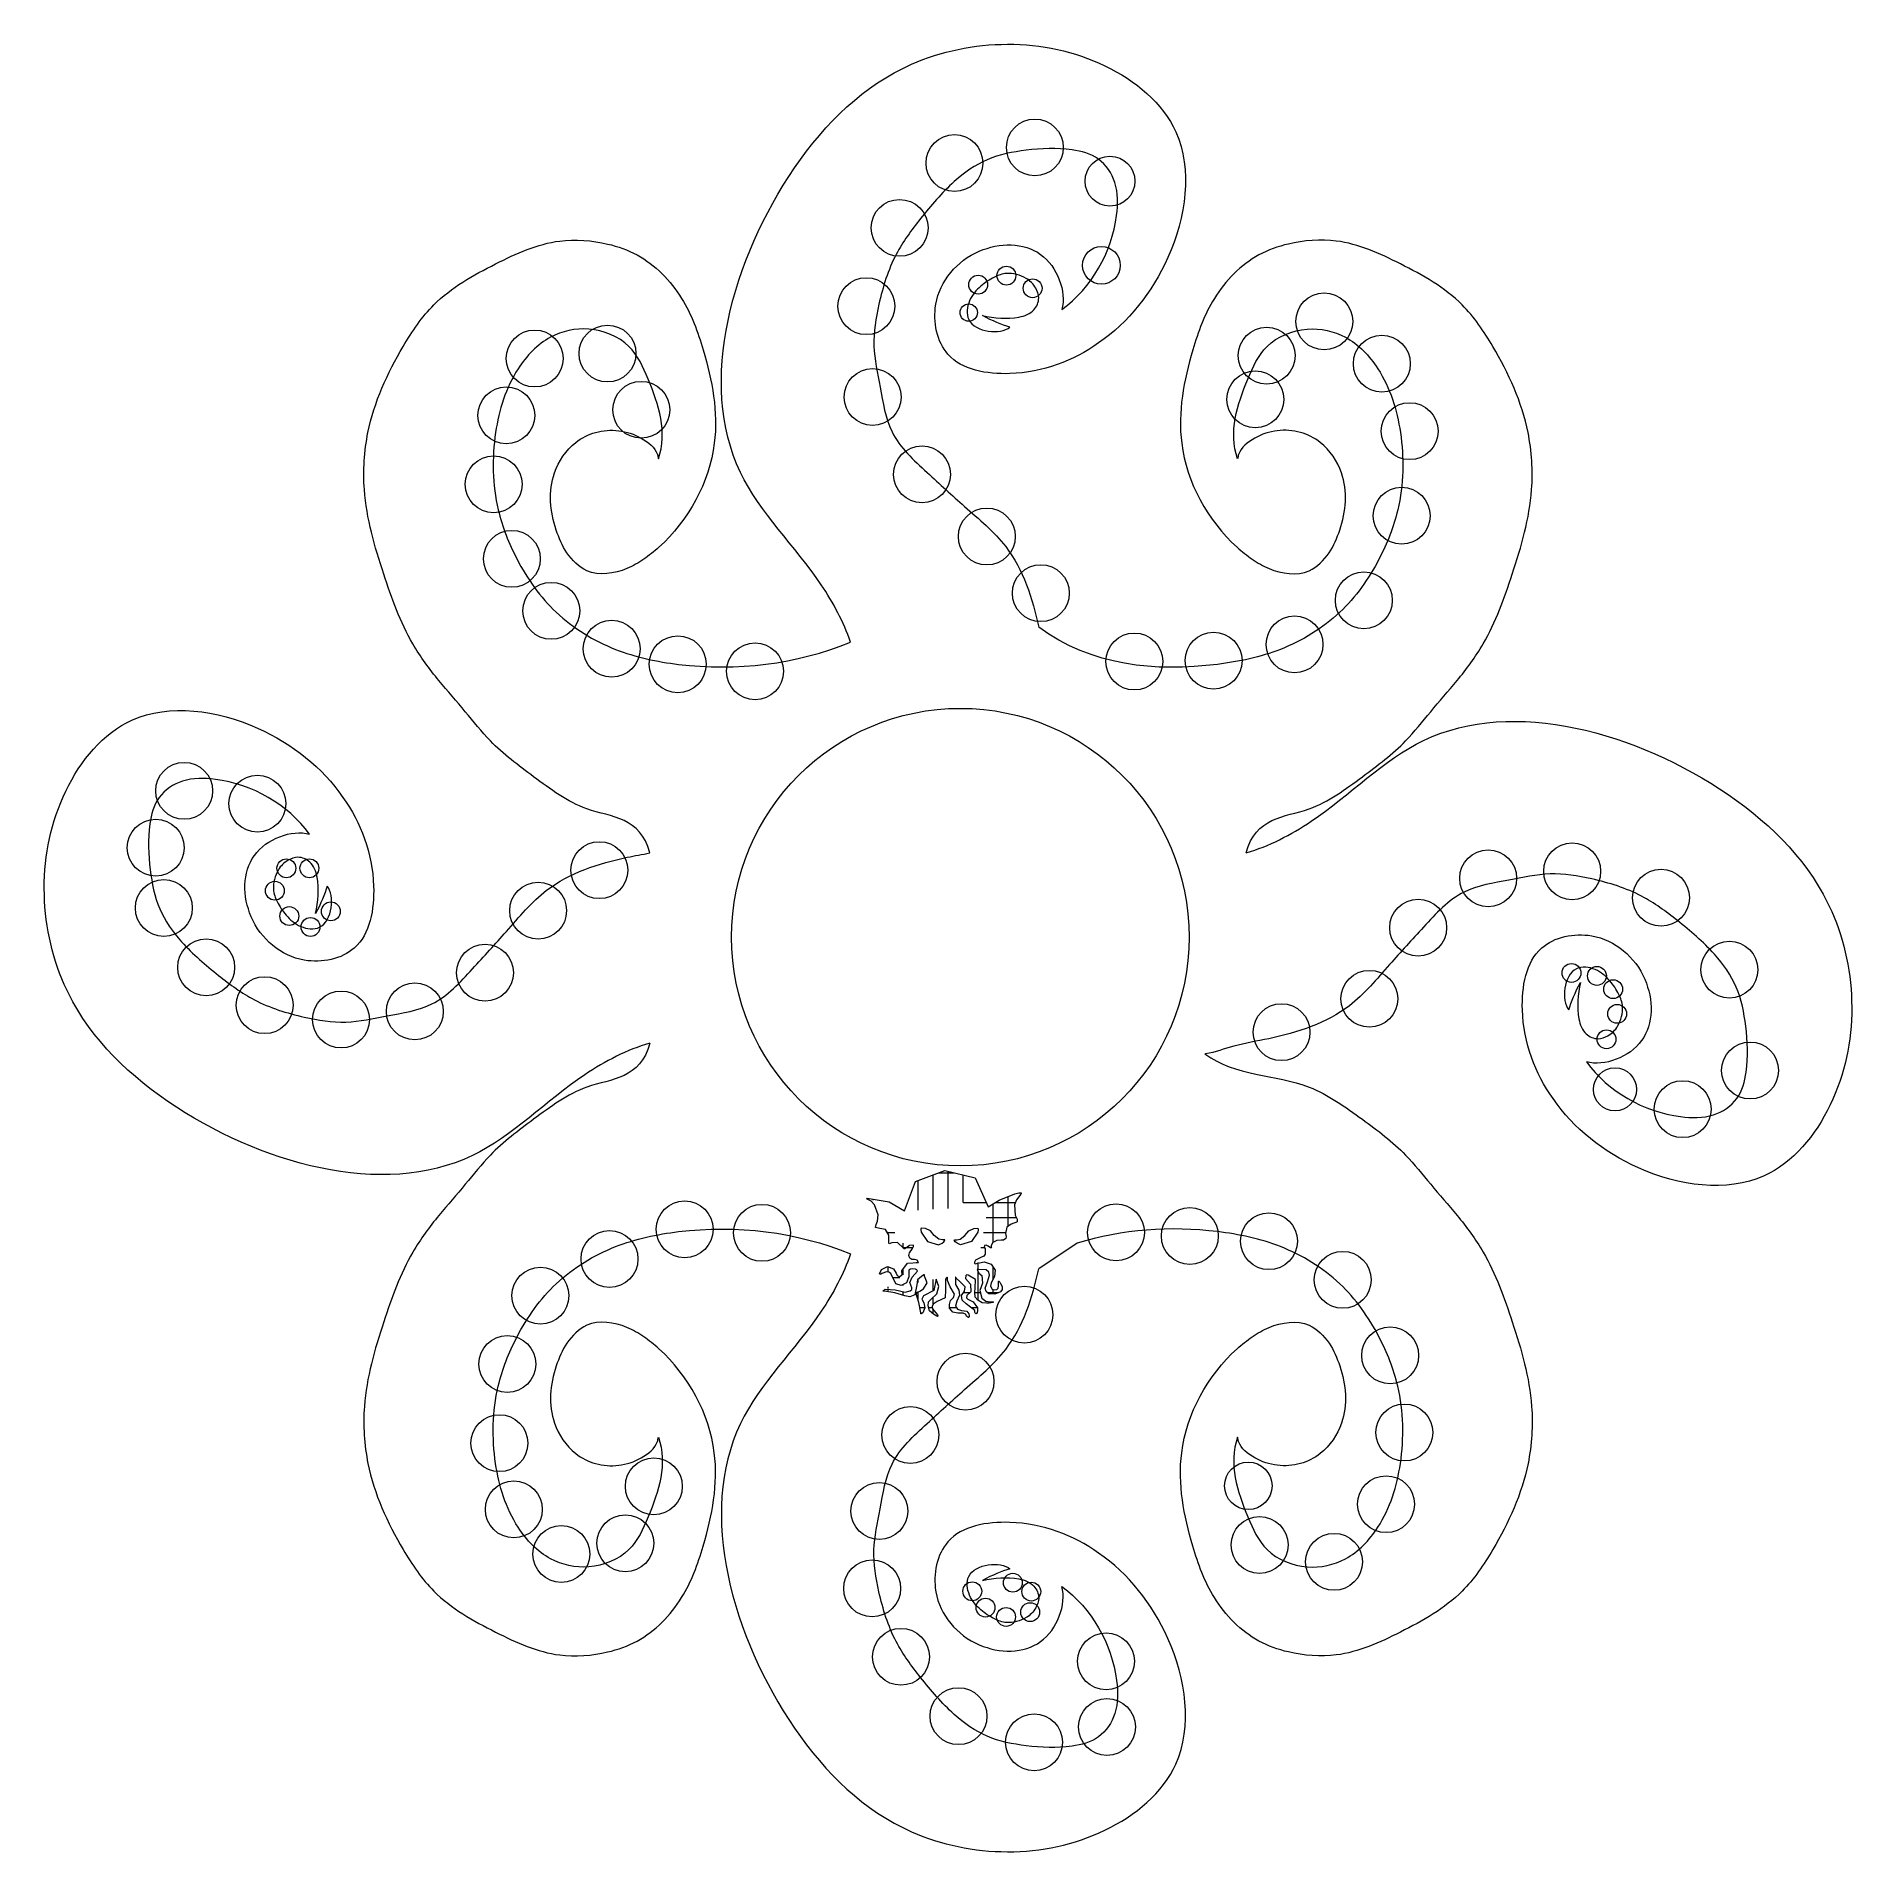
# Model space of a CAD drawing. Header units: millimetres. Extents: x 1.7 to 98.3, y -98.3 to -1.7.
import ezdxf

# ---------------------------------------------------------------- set-up
doc = ezdxf.new("R2010")
doc.units = ezdxf.units.MM

msp = doc.modelspace()

# ---------------------------------------------------------------- hatches: boundary and pattern name
at = {"lineweight": 5}
h = msp.add_hatch(dxfattribs=at)
h.set_pattern_fill('HOUND', color=3, scale=0.5, style=0)
edge = h.paths.add_edge_path()
edge.add_line((47.692, -63.925), (48.283, -62.371))
edge.add_line((48.283, -62.371), (49.836, -61.793))
edge.add_line((49.836, -61.793), (51.442, -62.19))
edge.add_line((51.442, -62.19), (52.124, -63.715))
edge = h.paths.add_edge_path()
edge.add_line((52.124, -63.715), (52.719, -63.369))
edge.add_line((52.719, -63.369), (53.543, -63.026))
edge.add_line((53.543, -63.026), (53.759, -62.974))
edge.add_line((53.759, -62.974), (53.832, -62.97))
edge.add_line((53.832, -62.97), (53.87, -62.986))
edge.add_line((53.87, -62.986), (53.871, -63.01))
edge.add_line((53.871, -63.01), (53.852, -63.045))
edge.add_line((53.852, -63.045), (53.625, -63.351))
edge.add_line((53.625, -63.351), (53.52, -63.606))
edge.add_line((53.52, -63.606), (53.553, -64.163))
edge.add_line((53.553, -64.163), (53.674, -64.371))
edge.add_line((53.674, -64.371), (53.675, -64.516))
edge.add_line((53.675, -64.516), (53.589, -64.555))
edge.add_line((53.589, -64.555), (53.498, -64.579))
edge.add_line((53.498, -64.579), (53.344, -64.633))
edge.add_line((53.344, -64.633), (53.126, -64.798))
edge.add_line((53.126, -64.798), (53.044, -65.131))
edge.add_line((53.044, -65.131), (53.081, -65.298))
edge.add_line((53.081, -65.298), (53.07, -65.405))
edge.add_line((53.07, -65.405), (52.943, -65.483))
edge.add_line((52.943, -65.483), (52.816, -65.489))
edge.add_line((52.816, -65.489), (52.592, -65.512))
edge.add_line((52.592, -65.512), (52.383, -65.617))
edge.add_line((52.383, -65.617), (52.292, -65.774))
edge.add_line((52.292, -65.774), (52.297, -65.837))
edge.add_line((52.297, -65.837), (52.302, -65.88))
edge.add_line((52.302, -65.88), (52.285, -65.9))
edge.add_line((52.285, -65.9), (52.255, -65.896))
edge.add_line((52.255, -65.896), (52.138, -65.797))
edge.add_line((52.138, -65.797), (52.026, -65.747))
edge.add_line((52.026, -65.747), (51.928, -65.766))
edge.add_line((51.928, -65.766), (51.922, -65.857))
edge.add_line((51.922, -65.857), (51.966, -65.949))
edge.add_line((51.966, -65.949), (51.972, -66.225))
edge.add_line((51.972, -66.225), (51.904, -66.335))
edge.add_line((51.904, -66.335), (51.775, -66.385))
edge.add_line((51.775, -66.385), (51.458, -66.553))
edge.add_line((51.458, -66.553), (51.412, -66.65))
edge.add_line((51.412, -66.65), (51.412, -66.713))
edge.add_line((51.412, -66.713), (51.44, -66.738))
edge.add_line((51.44, -66.738), (51.514, -66.732))
edge.add_line((51.514, -66.732), (51.91, -66.642))
edge.add_line((51.91, -66.642), (52.293, -66.756))
edge.add_line((52.293, -66.756), (52.493, -67.07))
edge.add_line((52.493, -67.07), (52.472, -67.422))
edge.add_line((52.472, -67.422), (52.287, -67.751))
edge.add_line((52.287, -67.751), (52.249, -67.924))
edge.add_line((52.249, -67.924), (52.336, -68.087))
edge.add_line((52.336, -68.087), (52.455, -68.128))
edge.add_line((52.455, -68.128), (52.58, -68.105))
edge.add_line((52.58, -68.105), (52.658, -68.03))
edge.add_line((52.658, -68.03), (52.683, -67.911))
edge.add_line((52.683, -67.911), (52.677, -67.756))
edge.add_line((52.677, -67.756), (52.675, -67.694))
edge.add_line((52.675, -67.694), (52.677, -67.676))
edge.add_line((52.677, -67.676), (52.682, -67.667))
edge.add_line((52.682, -67.667), (52.69, -67.664))
edge.add_line((52.69, -67.664), (52.7, -67.669))
edge.add_line((52.7, -67.669), (52.749, -67.722))
edge.add_line((52.749, -67.722), (52.79, -67.781))
edge.add_line((52.79, -67.781), (52.869, -67.947))
edge.add_line((52.869, -67.947), (52.868, -68.095))
edge.add_line((52.868, -68.095), (52.779, -68.225))
edge.add_line((52.779, -68.225), (52.484, -68.357))
edge.add_line((52.484, -68.357), (52.156, -68.324))
edge.add_line((52.156, -68.324), (52.025, -68.207))
edge.add_line((52.025, -68.207), (51.974, -68.026))
edge.add_line((51.974, -68.026), (52.096, -67.693))
edge.add_line((52.096, -67.693), (52.207, -67.35))
edge.add_line((52.207, -67.35), (52.167, -67.181))
edge.add_line((52.167, -67.181), (52.02, -67.066))
edge.add_line((52.02, -67.066), (51.544, -67.051))
edge = h.paths.add_edge_path()
edge.add_line((48.441, -66.665), (48.364, -66.548))
edge.add_line((48.364, -66.548), (48.23, -66.506))
edge.add_line((48.23, -66.506), (48.085, -66.515))
edge.add_line((48.085, -66.515), (47.974, -66.447))
edge.add_line((47.974, -66.447), (47.93, -66.3))
edge.add_line((47.93, -66.3), (47.967, -66.161))
edge.add_line((47.967, -66.161), (48.125, -65.933))
edge.add_line((48.125, -65.933), (48.173, -65.829))
edge.add_line((48.173, -65.829), (48.18, -65.784))
edge.add_line((48.18, -65.784), (48.165, -65.756))
edge.add_line((48.165, -65.756), (47.967, -65.766))
edge.add_line((47.967, -65.766), (47.711, -65.945))
edge.add_line((47.711, -65.945), (47.674, -65.946))
edge.add_line((47.674, -65.946), (47.636, -65.914))
edge.add_line((47.636, -65.914), (47.324, -65.617))
edge.add_line((47.324, -65.617), (47.017, -65.631))
edge.add_line((47.017, -65.631), (46.885, -65.676))
edge.add_line((46.885, -65.676), (46.865, -65.653))
edge.add_line((46.865, -65.653), (46.86, -65.591))
edge.add_line((46.86, -65.591), (46.857, -65.221))
edge.add_line((46.857, -65.221), (46.694, -64.914))
edge.add_line((46.694, -64.914), (46.383, -64.861))
edge.add_line((46.383, -64.861), (46.158, -64.812))
edge.add_line((46.158, -64.812), (46.193, -64.649))
edge.add_line((46.193, -64.649), (46.262, -64.488))
edge.add_line((46.262, -64.488), (46.304, -64.138))
edge.add_line((46.304, -64.138), (46.111, -63.623))
edge.add_line((46.111, -63.623), (45.926, -63.422))
edge.add_line((45.926, -63.422), (45.711, -63.308))
edge.add_line((45.711, -63.308), (45.701, -63.284))
edge.add_line((45.701, -63.284), (45.711, -63.254))
edge = h.paths.add_edge_path()
edge.add_line((46.673, -68.082), (47.202, -68.115))
edge.add_line((47.202, -68.115), (47.732, -68.249))
edge.add_line((47.732, -68.249), (48.002, -68.178))
edge.add_line((48.002, -68.178), (48.076, -68.108))
edge.add_line((48.076, -68.108), (48.089, -68.008))
edge.add_line((48.089, -68.008), (47.972, -67.724))
edge.add_line((47.972, -67.724), (48.102, -67.443))
edge.add_line((48.102, -67.443), (48.375, -67.139))
edge.add_line((48.375, -67.139), (48.354, -67.066))
edge.add_line((48.354, -67.066), (48.286, -67.026))
edge.add_line((48.286, -67.026), (48.13, -67.005))
edge.add_line((48.13, -67.005), (48.013, -67.022))
edge.add_line((48.013, -67.022), (47.919, -67.083))
edge.add_line((47.919, -67.083), (47.92, -67.429))
edge.add_line((47.92, -67.429), (47.797, -67.749))
edge.add_line((47.797, -67.749), (47.521, -67.883))
edge.add_line((47.521, -67.883), (47.229, -67.806))
edge.add_line((47.229, -67.806), (46.973, -67.255))
edge.add_line((46.973, -67.255), (46.866, -67.175))
edge.add_line((46.866, -67.175), (46.74, -67.16))
edge.add_line((46.74, -67.16), (46.499, -67.259))
edge.add_line((46.499, -67.259), (46.435, -67.292))
edge.add_line((46.435, -67.292), (46.38, -67.304))
edge.add_line((46.38, -67.304), (46.368, -67.269))
edge.add_line((46.368, -67.269), (46.474, -67.051))
edge.add_line((46.474, -67.051), (46.786, -66.881))
edge.add_line((46.786, -66.881), (47.116, -67.004))
edge.add_line((47.116, -67.004), (47.255, -67.232))
edge.add_line((47.255, -67.232), (47.313, -67.352))
edge.add_line((47.313, -67.352), (47.425, -67.427))
edge.add_line((47.425, -67.427), (47.577, -67.311))
edge.add_line((47.577, -67.311), (47.559, -67.117))
edge.add_line((47.559, -67.117), (47.857, -66.7))
edge.add_line((47.857, -66.7), (48.441, -66.665))
edge = h.paths.add_edge_path()
edge.add_line((49.372, -67.549), (49.252, -68.157))
edge.add_line((49.252, -68.157), (48.703, -68.431))
edge.add_line((48.703, -68.431), (48.612, -68.613))
edge.add_line((48.612, -68.613), (48.714, -68.801))
edge.add_line((48.714, -68.801), (48.764, -69.073))
edge.add_line((48.764, -69.073), (48.661, -69.337))
edge.add_line((48.661, -69.337), (48.575, -69.398))
edge.add_line((48.575, -69.398), (48.568, -69.393))
edge.add_line((48.568, -69.393), (48.563, -69.383))
edge.add_line((48.563, -69.383), (48.562, -69.338))
edge.add_line((48.562, -69.338), (48.45, -68.793))
edge.add_line((48.45, -68.793), (48.308, -68.329))
edge.add_line((48.308, -68.329), (48.376, -68.239))
edge.add_line((48.376, -68.239), (48.5, -68.195))
edge.add_line((48.5, -68.195), (48.697, -68.061))
edge.add_line((48.697, -68.061), (48.889, -67.749))
edge.add_line((48.889, -67.749), (48.76, -67.399))
edge.add_line((48.76, -67.399), (48.746, -67.333))
edge.add_line((48.746, -67.333), (48.737, -67.32))
edge.add_line((48.737, -67.32), (48.723, -67.318))
edge.add_line((48.723, -67.318), (48.596, -67.42))
edge.add_line((48.596, -67.42), (48.375, -67.586))
edge.add_line((48.375, -67.586), (48.355, -67.861))
edge.add_line((48.355, -67.861), (48.239, -68.393))
edge.add_line((48.239, -68.393), (47.98, -68.485))
edge.add_line((47.98, -68.485), (47.703, -68.444))
edge.add_line((47.703, -68.444), (47.182, -68.272))
edge.add_line((47.182, -68.272), (46.631, -68.193))
edge.add_line((46.631, -68.193), (46.568, -68.186))
edge.add_line((46.568, -68.186), (46.566, -68.181))
edge.add_line((46.566, -68.181), (46.566, -68.174))
edge.add_line((46.566, -68.174), (46.588, -68.147))
edge.add_line((46.588, -68.147), (46.673, -68.082))
edge = h.paths.add_edge_path()
edge.add_line((51.544, -67.051), (51.633, -67.23))
edge.add_line((51.633, -67.23), (51.793, -67.361))
edge.add_line((51.793, -67.361), (51.823, -67.769))
edge.add_line((51.823, -67.769), (51.694, -68.162))
edge.add_line((51.694, -68.162), (51.787, -68.562))
edge.add_line((51.787, -68.562), (52.002, -68.729))
edge.add_line((52.002, -68.729), (52.272, -68.754))
edge.add_line((52.272, -68.754), (52.359, -68.76))
edge.add_line((52.359, -68.76), (52.394, -68.765))
edge.add_line((52.394, -68.765), (52.406, -68.769))
edge.add_line((52.406, -68.769), (52.41, -68.773))
edge.add_line((52.41, -68.773), (52.409, -68.776))
edge.add_line((52.409, -68.776), (52.406, -68.78))
edge.add_line((52.406, -68.78), (52.392, -68.787))
edge.add_line((52.392, -68.787), (52.177, -68.829))
edge.add_line((52.177, -68.829), (52.046, -68.826))
edge.add_line((52.046, -68.826), (51.812, -68.81))
edge.add_line((51.812, -68.81), (51.576, -68.676))
edge.add_line((51.576, -68.676), (51.435, -68.509))
edge.add_line((51.435, -68.509), (51.424, -68.237))
edge.add_line((51.424, -68.237), (51.435, -68.025))
edge.add_line((51.435, -68.025), (51.457, -67.569))
edge.add_line((51.457, -67.569), (51.077, -67.337))
edge.add_line((51.077, -67.337), (50.987, -67.318))
edge.add_line((50.987, -67.318), (50.94, -67.356))
edge.add_line((50.94, -67.356), (50.922, -67.519))
edge.add_line((50.922, -67.519), (51.188, -67.828))
edge.add_line((51.188, -67.828), (51.217, -68.22))
edge.add_line((51.217, -68.22), (50.991, -68.423))
edge.add_line((50.991, -68.423), (50.98, -68.548))
edge.add_line((50.98, -68.548), (51.059, -68.614))
edge.add_line((51.059, -68.614), (51.342, -68.753))
edge.add_line((51.342, -68.753), (51.559, -69.07))
edge.add_line((51.559, -69.07), (51.566, -69.238))
edge.add_line((51.566, -69.238), (51.54, -69.322))
edge.add_line((51.54, -69.322), (51.506, -69.38))
edge.add_line((51.506, -69.38), (51.477, -69.389))
edge.add_line((51.477, -69.389), (51.455, -69.371))
edge.add_line((51.455, -69.371), (51.425, -69.31))
edge.add_line((51.425, -69.31), (51.421, -69.207))
edge.add_line((51.421, -69.207), (50.968, -68.855))
edge.add_line((50.968, -68.855), (50.759, -68.662))
edge.add_line((50.759, -68.662), (50.715, -68.429))
edge.add_line((50.715, -68.429), (50.879, -68.191))
edge.add_line((50.879, -68.191), (50.907, -67.963))
edge.add_line((50.907, -67.963), (50.619, -67.686))
edge.add_line((50.619, -67.686), (50.455, -67.525))
edge.add_line((50.455, -67.525), (50.42, -67.471))
edge.add_line((50.42, -67.471), (50.408, -67.457))
edge.add_line((50.408, -67.457), (50.404, -67.454))
edge.add_line((50.404, -67.454), (50.402, -67.453))
edge.add_line((50.402, -67.453), (50.398, -67.455))
edge.add_line((50.398, -67.455), (50.397, -67.459))
edge.add_line((50.397, -67.459), (50.395, -67.471))
edge.add_line((50.395, -67.471), (50.396, -67.504))
edge.add_line((50.396, -67.504), (50.401, -67.837))
edge.add_line((50.401, -67.837), (50.576, -68.138))
edge.add_line((50.576, -68.138), (50.607, -68.41))
edge.add_line((50.607, -68.41), (50.468, -68.725))
edge.add_line((50.468, -68.725), (50.39, -68.984))
edge.add_line((50.39, -68.984), (50.505, -69.146))
edge.add_line((50.505, -69.146), (50.718, -69.214))
edge.add_line((50.718, -69.214), (50.993, -69.258))
edge.add_line((50.993, -69.258), (51.096, -69.4))
edge.add_line((51.096, -69.4), (51.127, -69.496))
edge.add_line((51.127, -69.496), (51.129, -69.555))
edge.add_line((51.129, -69.555), (51.113, -69.58))
edge.add_line((51.113, -69.58), (51.087, -69.582))
edge.add_line((51.087, -69.582), (51.059, -69.573))
edge.add_line((51.059, -69.573), (50.999, -69.525))
edge.add_line((50.999, -69.525), (50.931, -69.404))
edge.add_line((50.931, -69.404), (50.811, -69.359))
edge.add_line((50.811, -69.359), (50.524, -69.364))
edge.add_line((50.524, -69.364), (50.258, -69.303))
edge.add_line((50.258, -69.303), (50.085, -69.096))
edge.add_line((50.085, -69.096), (50.085, -68.889))
edge.add_line((50.085, -68.889), (50.131, -68.692))
edge.add_line((50.131, -68.692), (50.286, -68.525))
edge.add_line((50.286, -68.525), (50.344, -68.346))
edge.add_line((50.344, -68.346), (50.116, -67.958))
edge.add_line((50.116, -67.958), (49.967, -67.632))
edge.add_line((49.967, -67.632), (49.967, -67.521))
edge.add_line((49.967, -67.521), (49.969, -67.474))
edge.add_line((49.969, -67.474), (49.967, -67.459))
edge.add_line((49.967, -67.459), (49.962, -67.452))
edge.add_line((49.962, -67.452), (49.955, -67.453))
edge.add_line((49.955, -67.453), (49.949, -67.456))
edge.add_line((49.949, -67.456), (49.931, -67.474))
edge.add_line((49.931, -67.474), (49.875, -67.561))
edge.add_line((49.875, -67.561), (49.868, -68.112))
edge.add_line((49.868, -68.112), (49.851, -68.541))
edge.add_line((49.851, -68.541), (49.421, -68.747))
edge.add_line((49.421, -68.747), (49.218, -68.882))
edge.add_line((49.218, -68.882), (49.168, -69))
edge.add_line((49.168, -69), (49.182, -69.119))
edge.add_line((49.182, -69.119), (49.44, -69.447))
edge.add_line((49.44, -69.447), (49.457, -69.494))
edge.add_line((49.457, -69.494), (49.458, -69.511))
edge.add_line((49.458, -69.511), (49.456, -69.519))
edge.add_line((49.456, -69.519), (49.443, -69.525))
edge.add_line((49.443, -69.525), (49.412, -69.517))
edge.add_line((49.412, -69.517), (49.225, -69.407))
edge.add_line((49.225, -69.407), (49.027, -69.23))
edge.add_line((49.027, -69.23), (48.956, -68.969))
edge.add_line((48.956, -68.969), (48.964, -68.761))
edge.add_line((48.964, -68.761), (49.1, -68.611))
edge.add_line((49.1, -68.611), (49.412, -68.336))
edge.add_line((49.412, -68.336), (49.506, -67.936))
edge.add_line((49.506, -67.936), (49.373, -67.549))
edge = h.paths.add_edge_path(flags=16)
edge.add_line((45.711, -63.254), (46.881, -63.455))
edge.add_line((46.881, -63.455), (47.692, -63.925))

# ---------------------------------------------------------------- linework, layer by layer
at = {"color": 1, "lineweight": 5}
for p, q in [((63.619, -55.615), (63.647, -55.611)), ((56.839, -65.65), (54.807, -67.007))]:
    msp.add_line(p, q, dxfattribs=at)
at = {"color": 3, "linetype": 'Continuous', "lineweight": 5, "flags": 128}
for points in [[(47.692, -63.925), (48.283, -62.371), (49.836, -61.793), (51.442, -62.19), (52.124, -63.715)], [(48.441, -66.665), (48.364, -66.548), (48.23, -66.506), (48.085, -66.515), (47.974, -66.447), (47.93, -66.3), (47.967, -66.161), (48.125, -65.933), (48.173, -65.829), (48.18, -65.784), (48.165, -65.756), (47.967, -65.766), (47.711, -65.945), (47.674, -65.946), (47.636, -65.914), (47.324, -65.617), (47.017, -65.631), (46.885, -65.676), (46.865, -65.653), (46.86, -65.591), (46.857, -65.221), (46.694, -64.914), (46.383, -64.861), (46.158, -64.812), (46.193, -64.649), (46.262, -64.488), (46.304, -64.138), (46.111, -63.623), (45.926, -63.422), (45.711, -63.308), (45.701, -63.284), (45.711, -63.254)], [(45.711, -63.254), (46.881, -63.455), (47.692, -63.925)], [(52.124, -63.715), (52.719, -63.369), (53.543, -63.026), (53.759, -62.974), (53.832, -62.97), (53.87, -62.986), (53.871, -63.01), (53.852, -63.045), (53.625, -63.351), (53.52, -63.606), (53.553, -64.163), (53.674, -64.371), (53.675, -64.516), (53.589, -64.555), (53.498, -64.579), (53.344, -64.633), (53.126, -64.798), (53.044, -65.131), (53.081, -65.298), (53.07, -65.405), (52.943, -65.483), (52.816, -65.489), (52.592, -65.512), (52.383, -65.617), (52.292, -65.774), (52.297, -65.837), (52.302, -65.88), (52.285, -65.9), (52.255, -65.896), (52.138, -65.797), (52.026, -65.747), (51.928, -65.766), (51.922, -65.857), (51.966, -65.949), (51.972, -66.225), (51.904, -66.335), (51.775, -66.385), (51.458, -66.553), (51.412, -66.65), (51.412, -66.713), (51.44, -66.738), (51.514, -66.732), (51.91, -66.642), (52.293, -66.756), (52.493, -67.07), (52.472, -67.422), (52.287, -67.751), (52.249, -67.924), (52.336, -68.087), (52.455, -68.128), (52.58, -68.105), (52.658, -68.03), (52.683, -67.911), (52.677, -67.756), (52.675, -67.694), (52.677, -67.676), (52.682, -67.667), (52.69, -67.664), (52.7, -67.669), (52.749, -67.722), (52.79, -67.781), (52.869, -67.947), (52.868, -68.095), (52.779, -68.225), (52.484, -68.357), (52.156, -68.324), (52.025, -68.207), (51.974, -68.026), (52.096, -67.693), (52.207, -67.35), (52.167, -67.181), (52.02, -67.066), (51.544, -67.051)], [(46.673, -68.082), (47.202, -68.115), (47.732, -68.249), (48.002, -68.178), (48.076, -68.108), (48.089, -68.008), (47.972, -67.724), (48.102, -67.443), (48.375, -67.139), (48.354, -67.066), (48.286, -67.026), (48.13, -67.005), (48.013, -67.022), (47.919, -67.083), (47.92, -67.429), (47.797, -67.749), (47.521, -67.883), (47.229, -67.806), (46.973, -67.255), (46.866, -67.175), (46.74, -67.16), (46.499, -67.259), (46.435, -67.292), (46.38, -67.304), (46.368, -67.269), (46.474, -67.051), (46.786, -66.881), (47.116, -67.004), (47.255, -67.232), (47.313, -67.352), (47.425, -67.427), (47.577, -67.311), (47.559, -67.117), (47.857, -66.7), (48.441, -66.665)], [(49.372, -67.549), (49.252, -68.157), (48.703, -68.431), (48.612, -68.613), (48.714, -68.801), (48.764, -69.073), (48.661, -69.337), (48.575, -69.398), (48.568, -69.393), (48.563, -69.383), (48.562, -69.338), (48.45, -68.793), (48.308, -68.329), (48.376, -68.239), (48.5, -68.195), (48.697, -68.061), (48.889, -67.749), (48.76, -67.399), (48.746, -67.333), (48.737, -67.32), (48.723, -67.318), (48.596, -67.42), (48.375, -67.586), (48.355, -67.861), (48.239, -68.393), (47.98, -68.485), (47.703, -68.444), (47.182, -68.272), (46.631, -68.193), (46.568, -68.186), (46.566, -68.181), (46.566, -68.174), (46.588, -68.147), (46.673, -68.082)], [(51.544, -67.051), (51.633, -67.23), (51.793, -67.361), (51.823, -67.769), (51.694, -68.162), (51.787, -68.562), (52.002, -68.729), (52.272, -68.754), (52.359, -68.76), (52.394, -68.765), (52.406, -68.769), (52.41, -68.773), (52.409, -68.776), (52.406, -68.78), (52.392, -68.787), (52.177, -68.829), (52.046, -68.826), (51.812, -68.81), (51.576, -68.676), (51.435, -68.509), (51.424, -68.237), (51.435, -68.025), (51.457, -67.569), (51.077, -67.337), (50.987, -67.318), (50.94, -67.356), (50.922, -67.519), (51.188, -67.828), (51.217, -68.22), (50.991, -68.423), (50.98, -68.548), (51.059, -68.614), (51.342, -68.753), (51.559, -69.07), (51.566, -69.238), (51.54, -69.322), (51.506, -69.38), (51.477, -69.389), (51.455, -69.371), (51.425, -69.31), (51.421, -69.207), (50.968, -68.855), (50.759, -68.662), (50.715, -68.429), (50.879, -68.191), (50.907, -67.963), (50.619, -67.686), (50.455, -67.525), (50.42, -67.471), (50.408, -67.457), (50.404, -67.454), (50.402, -67.453), (50.398, -67.455), (50.397, -67.459), (50.395, -67.471), (50.396, -67.504), (50.401, -67.837), (50.576, -68.138), (50.607, -68.41), (50.468, -68.725), (50.39, -68.984), (50.505, -69.146), (50.718, -69.214), (50.993, -69.258), (51.096, -69.4), (51.127, -69.496), (51.129, -69.555), (51.113, -69.58), (51.087, -69.582), (51.059, -69.573), (50.999, -69.525), (50.931, -69.404), (50.811, -69.359), (50.524, -69.364), (50.258, -69.303), (50.085, -69.096), (50.085, -68.889), (50.131, -68.692), (50.286, -68.525), (50.344, -68.346), (50.116, -67.958), (49.967, -67.632), (49.967, -67.521), (49.969, -67.474), (49.967, -67.459), (49.962, -67.452), (49.955, -67.453), (49.949, -67.456), (49.931, -67.474), (49.875, -67.561), (49.868, -68.112), (49.851, -68.541), (49.421, -68.747), (49.218, -68.882), (49.168, -69), (49.182, -69.119), (49.44, -69.447), (49.457, -69.494), (49.458, -69.511), (49.456, -69.519), (49.443, -69.525), (49.412, -69.517), (49.225, -69.407), (49.027, -69.23), (48.956, -68.969), (48.964, -68.761), (49.1, -68.611), (49.412, -68.336), (49.506, -67.936), (49.373, -67.549)]]:
    msp.add_lwpolyline(points, dxfattribs=at)
at = {"color": 1, "linetype": 'Continuous', "lineweight": 5, "flags": 128}
for points in [[(49.837, -65.489), (49.834, -65.481), (49.825, -65.476), (49.795, -65.471), (49.702, -65.474), (49.518, -65.443), (49.268, -65.248), (49.072, -65), (48.808, -64.862), (48.58, -64.845), (48.562, -64.88), (48.565, -64.937), (48.582, -65.056), (48.916, -65.564), (49.498, -65.73), (49.685, -65.645), (49.782, -65.567), (49.837, -65.489)], [(50.332, -65.489), (50.336, -65.481), (50.345, -65.476), (50.375, -65.471), (50.467, -65.474), (50.651, -65.443), (50.901, -65.248), (51.097, -65), (51.362, -64.862), (51.59, -64.845), (51.607, -64.88), (51.604, -64.937), (51.588, -65.056), (51.254, -65.564), (50.671, -65.73), (50.484, -65.645), (50.388, -65.567), (50.332, -65.489)]]:
    msp.add_lwpolyline(points, dxfattribs=at)
at = {"color": 1, "lineweight": 5}
for centre, radius in [((54.605, -7.564), 1.508), ((50.342, -8.393), 1.508), ((58.587, -9.353), 1.322), ((47.433, -11.827), 1.508), ((58.134, -13.813), 1), ((45.668, -15.976), 1.508), ((51.599, -14.838), 0.5), ((53.096, -14.36), 0.5), ((54.485, -15.029), 0.5), ((69.943, -16.787), 1.508), ((51.099, -16.316), 0.459), ((28.092, -18.752), 1.508), ((31.949, -18.489), 1.508), ((66.891, -18.599), 1.508), ((72.996, -19.028), 1.508), ((46.002, -20.793), 1.508), ((26.584, -21.768), 1.508), ((33.738, -21.47), 1.508), ((66.289, -20.918), 1.508), ((74.474, -22.605), 1.508), ((25.913, -25.42), 1.508), ((48.625, -24.894), 1.508), ((74.045, -27.088), 1.508), ((52.059, -28.185), 1.508), ((26.882, -29.369), 1.508), ((54.92, -31.19), 1.508), ((28.968, -32.126), 1.508), ((72.042, -31.571), 1.508), ((32.173, -34.138), 1.508), ((68.37, -33.908), 1.508), ((35.675, -34.958), 1.508), ((39.774, -35.331), 1.508), ((59.88, -34.814), 1.508), ((64.077, -34.767), 1.508), ((50.657, -49.423), 12.126), ((9.512, -41.667), 1.508), ((13.393, -42.346), 1.508), ((8.004, -44.683), 1.508), ((31.516, -45.875), 1.508), ((83.088, -45.935), 1.508), ((14.928, -45.776), 0.5), ((16.147, -45.776), 0.5), ((78.634, -46.306), 1.508), ((8.433, -47.878), 1.508), ((87.797, -47.337), 1.508), ((14.318, -46.963), 0.5), ((28.273, -48.021), 1.508), ((15.084, -48.307), 0.5), ((17.288, -48.057), 0.5), ((74.922, -48.924), 1.508), ((16.209, -48.886), 0.5), ((10.675, -51.026), 1.508), ((25.459, -51.312), 1.508), ((91.422, -51.152), 1.508), ((72.338, -52.692), 1.508), ((83.05, -51.322), 0.5), ((84.398, -51.479), 0.5), ((13.774, -53.029), 1.508), ((21.739, -53.363), 1.508), ((85.257, -52.182), 0.5), ((17.828, -53.792), 1.508), ((67.681, -54.462), 1.508), ((85.472, -53.491), 0.5), ((84.906, -54.839), 0.5), ((92.519, -56.494), 1.508), ((85.357, -57.495), 1.142), ((88.942, -58.545), 1.508), ((36.039, -64.911), 1.508), ((40.138, -65.097), 1.508), ((58.908, -65.077), 1.508), ((62.821, -65.263), 1.508), ((67.012, -65.543), 1.508), ((32.058, -66.483), 1.508), ((70.925, -67.592), 1.508), ((28.396, -68.428), 1.508), ((54.051, -69.439), 1.508), ((26.64, -72.053), 1.508), ((73.44, -71.597), 1.508), ((50.928, -72.984), 1.508), ((48.006, -75.813), 1.508), ((74.192, -75.684), 1.508), ((26.221, -76.25), 1.508), ((34.406, -78.537), 1.508), ((65.919, -78.509), 1.258), ((26.984, -79.76), 1.508), ((73.223, -79.484), 1.508), ((46.361, -79.846), 1.508), ((32.898, -81.553), 1.508), ((66.516, -81.645), 1.508), ((29.502, -82.126), 1.508), ((70.466, -82.54), 1.508), ((45.979, -83.948), 1.508), ((51.286, -84.101), 0.5), ((53.439, -83.645), 0.5), ((54.415, -84.117), 0.5), ((51.991, -84.965), 0.5), ((53.079, -85.461), 0.5), ((54.359, -85.205), 0.5), ((47.505, -87.572), 1.508), ((58.379, -87.811), 1.508)]:
    msp.add_circle(centre, radius, dxfattribs=at)
at = {"color": 1, "linetype": 'Continuous', "lineweight": 5}
for centre in [(50.558, -90.72), (58.427, -91.292), (54.564, -92.103)]:
    msp.add_circle(centre, 1.508, dxfattribs=at)
at = {"color": 1, "lineweight": 5}
for points, knots in [([(44.828, -33.782), (44.468, -32.726), (42.751, -29.493), (35.865, -22.985), (39.534, -10.103), (48.042, -1.847), (57.049, -1.634), (63.271, -6.767), (62.272, -13.487), (58.484, -18.147), (53.962, -19.923), (49.694, -19.185), (48.896, -15.418), (51.274, -12.631), (55.315, -12.561), (56.287, -15.201), (56.039, -16.16)], [0.0960985, 0.0960985, 0.0960985, 0.0960985, 0.1308462, 0.2059076, 0.3736683, 0.4585242, 0.563429, 0.6160019, 0.6843268, 0.7439888, 0.7948561, 0.830051, 0.8579439, 0.89521, 0.9284875, 0.9618739, 0.9618739, 0.9618739, 0.9618739]), ([(56.039, -16.16), (57.621, -14.987), (58.987, -12.593), (59.034, -9.466), (58.09, -8.026), (56.252, -7.551), (54.247, -7.647), (52.028, -8.069), (50.118, -9.433), (48.599, -11.22), (47.047, -13.317), (46.326, -15.673), (45.932, -18.087), (46.45, -20.331), (46.814, -22.892), (48.876, -24.77), (50.933, -26.685), (53.654, -28.919), (54.491, -31.471), (54.807, -32.993)], [0, 0, 0, 0, 0.1031337, 0.1336724, 0.1600546, 0.1861397, 0.2286666, 0.2658734, 0.3025259, 0.3490289, 0.3891225, 0.4381572, 0.476951, 0.5155725, 0.5586525, 0.6083104, 0.6551313, 0.7085997, 0.7893253, 0.7893253, 0.7893253, 0.7893253]), ([(34.188, -44.957), (33.702, -43.048), (30.957, -43.115), (28.119, -40.97), (25.878, -39.331), (24.405, -37.426), (22.941, -35.794), (21.235, -33.48), (19.985, -30.008), (18.889, -26.248), (19.156, -21.995), (20.659, -18.695), (22.856, -15.447), (25.899, -13.736), (29.02, -12.32), (31.693, -12.529), (34.075, -13.362), (36.025, -15.374), (37.304, -18.906), (38.234, -23.697), (36.051, -27.684), (33.886, -29.409), (32.695, -30.107), (30.96, -30.362), (29.737, -29.109), (29.168, -27.795), (28.848, -26.34), (29.052, -24.637), (29.977, -23.259), (31.684, -22.403), (33.423, -22.601), (34.534, -23.53), (34.637, -23.989), (34.647, -24.066)], [0, 0, 0, 0, 0.0472666, 0.0844921, 0.1181125, 0.1411849, 0.165634, 0.1926087, 0.2379404, 0.2898197, 0.324183, 0.3798993, 0.4108545, 0.4552125, 0.4959531, 0.5247365, 0.5434967, 0.5808285, 0.6143098, 0.6706053, 0.7411529, 0.7527968, 0.764261, 0.7883477, 0.8043604, 0.8194586, 0.8369698, 0.854154, 0.8764128, 0.8898066, 0.9173268, 0.9311046, 0.9338266, 0.9338266, 0.9338266, 0.9338266]), ([(65.812, -44.957), (66.298, -43.048), (69.043, -43.115), (71.881, -40.97), (74.122, -39.331), (75.595, -37.426), (77.059, -35.794), (78.765, -33.48), (80.015, -30.008), (81.111, -26.248), (80.844, -21.995), (79.341, -18.695), (77.144, -15.447), (74.101, -13.736), (70.98, -12.32), (68.307, -12.529), (65.925, -13.362), (63.975, -15.374), (62.696, -18.906), (61.766, -23.697), (63.949, -27.684), (66.114, -29.409), (67.305, -30.107), (69.04, -30.362), (70.263, -29.109), (70.832, -27.795), (71.152, -26.34), (70.948, -24.637), (70.023, -23.259), (68.316, -22.403), (66.577, -22.601), (65.466, -23.53), (65.363, -23.989), (65.353, -24.066)], [0, 0, 0, 0, 0.0472666, 0.0844921, 0.1181125, 0.1411849, 0.165634, 0.1926087, 0.2379404, 0.2898197, 0.324183, 0.3798993, 0.4108545, 0.4552125, 0.4959531, 0.5247365, 0.5434967, 0.5808285, 0.6143098, 0.6706053, 0.7411529, 0.7527968, 0.764261, 0.7883477, 0.8043604, 0.8194586, 0.8369698, 0.854154, 0.8764128, 0.8898066, 0.9173268, 0.9311046, 0.9338266, 0.9338266, 0.9338266, 0.9338266]), ([(51.821, -16.48), (52.472, -16.592), (53.402, -16.737), (54.583, -16.302), (54.884, -15.58), (54.662, -14.941), (54.217, -14.493), (53.644, -14.277), (53.051, -14.196), (52.384, -14.439), (51.689, -14.911), (51.053, -15.627), (50.85, -17.316), (52.804, -17.505), (53.28, -17.092)], [0, 0, 0, 0, 0.166366, 0.241726, 0.299227, 0.344909, 0.407108, 0.454045, 0.499649, 0.556761, 0.630203, 0.713357, 0.798618, 1, 1, 1, 1]), ([(34.647, -24.066), (35.142, -22.641), (34.458, -20.558), (33.23, -17.848), (31.042, -16.975), (28.723, -17.471), (26.799, -19.528), (25.789, -22.813), (25.869, -26.397), (27.149, -29.654), (29.109, -32.429), (32.225, -34.331), (37.621, -35.469), (41.951, -34.971), (44.828, -33.782)], [0, 0, 0, 0, 0.099619, 0.145832, 0.199041, 0.246529, 0.301572, 0.38394, 0.478276, 0.542636, 0.623024, 0.708169, 0.787047, 1, 1, 1, 1]), ([(65.353, -24.066), (64.858, -22.641), (65.542, -20.558), (66.77, -17.848), (68.958, -16.975), (71.277, -17.471), (73.201, -19.528), (74.211, -22.813), (74.131, -26.397), (72.851, -29.654), (70.892, -32.428), (67.774, -34.335), (62.19, -35.49), (57.596, -35.058), (54.807, -32.993)], [0, 0, 0, 0, 0.098274, 0.143863, 0.196353, 0.2432, 0.297499, 0.378754, 0.471816, 0.535307, 0.614609, 0.698604, 0.776417, 1, 1, 1, 1]), ([(65.812, -44.957), (67.011, -44.605), (70.403, -42.861), (77.015, -35.865), (89.897, -39.534), (98.153, -48.042), (98.366, -57.049), (93.233, -63.271), (86.513, -62.272), (81.853, -58.484), (80.077, -53.962), (80.815, -49.694), (84.582, -48.896), (87.369, -51.274), (87.439, -55.315), (84.799, -56.287), (83.84, -56.039)], [0.0916628, 0.0916628, 0.0916628, 0.0916628, 0.1308462, 0.2059076, 0.3736683, 0.4585242, 0.563429, 0.6160019, 0.6843268, 0.7439888, 0.7948561, 0.830051, 0.8579439, 0.89521, 0.9284875, 0.9618739, 0.9618739, 0.9618739, 0.9618739]), ([(34.188, -55.043), (32.989, -55.395), (29.597, -57.139), (22.985, -64.135), (10.103, -60.466), (1.847, -51.958), (1.634, -42.951), (6.767, -36.729), (13.487, -37.728), (18.147, -41.516), (19.923, -46.038), (19.185, -50.306), (15.418, -51.104), (12.631, -48.726), (12.561, -44.685), (15.201, -43.713), (16.16, -43.961)], [0.0916628, 0.0916628, 0.0916628, 0.0916628, 0.1308462, 0.2059076, 0.3736683, 0.4585242, 0.563429, 0.6160019, 0.6843268, 0.7439888, 0.7948561, 0.830051, 0.8579439, 0.89521, 0.9284875, 0.9618739, 0.9618739, 0.9618739, 0.9618739]), ([(16.16, -43.961), (14.987, -42.379), (12.593, -41.013), (9.466, -40.966), (8.026, -41.91), (7.551, -43.748), (7.647, -45.753), (8.069, -47.972), (9.433, -49.882), (11.22, -51.401), (13.317, -52.953), (15.673, -53.674), (18.087, -54.068), (20.331, -53.55), (22.892, -53.186), (24.77, -51.124), (26.685, -49.067), (28.919, -46.346), (31.875, -45.376), (33.794, -45.04), (34.188, -44.957)], [0, 0, 0, 0, 0.1031337, 0.1336724, 0.1600546, 0.1861397, 0.2286666, 0.2658734, 0.3025259, 0.3490289, 0.3891225, 0.4381572, 0.476951, 0.5155725, 0.5586525, 0.6083104, 0.6551313, 0.7085997, 0.7893253, 0.8105736, 0.8105736, 0.8105736, 0.8105736]), ([(16.48, -48.179), (16.592, -47.528), (16.737, -46.598), (16.302, -45.417), (15.58, -45.116), (14.941, -45.338), (14.493, -45.783), (14.277, -46.356), (14.196, -46.949), (14.439, -47.616), (14.911, -48.311), (15.627, -48.947), (17.316, -49.15), (17.505, -47.196), (17.092, -46.72)], [0, 0, 0, 0, 0.166366, 0.241726, 0.299227, 0.344909, 0.407108, 0.454045, 0.499649, 0.556761, 0.630203, 0.713357, 0.798618, 1, 1, 1, 1]), ([(83.84, -56.039), (85.013, -57.621), (87.407, -58.987), (90.534, -59.034), (91.974, -58.09), (92.449, -56.252), (92.353, -54.247), (91.931, -52.028), (90.567, -50.118), (88.78, -48.599), (86.683, -47.047), (84.327, -46.326), (81.913, -45.932), (79.669, -46.45), (77.108, -46.814), (75.23, -48.876), (73.315, -50.933), (71.081, -53.654), (67.896, -54.699), (65.242, -55.115), (64.167, -55.527), (63.647, -55.611), (63.647, -55.611)], [0, 0, 0, 0, 0.1031337, 0.1336724, 0.1600546, 0.1861397, 0.2286666, 0.2658734, 0.3025259, 0.3490289, 0.3891225, 0.4381572, 0.476951, 0.5155725, 0.5586525, 0.6083104, 0.6551313, 0.7085997, 0.7893253, 0.8226473, 0.849802, 0.8498025, 0.8498025, 0.8498025, 0.8498025]), ([(83.52, -51.821), (83.408, -52.472), (83.263, -53.402), (83.698, -54.583), (84.42, -54.884), (85.059, -54.662), (85.507, -54.217), (85.723, -53.644), (85.804, -53.051), (85.561, -52.384), (85.089, -51.689), (84.373, -51.053), (82.684, -50.85), (82.495, -52.804), (82.908, -53.28)], [0, 0, 0, 0, 0.166366, 0.241726, 0.299227, 0.344909, 0.407108, 0.454045, 0.499649, 0.556761, 0.630203, 0.713357, 0.798618, 1, 1, 1, 1]), ([(34.188, -55.043), (33.702, -56.952), (30.957, -56.885), (28.119, -59.03), (25.878, -60.669), (24.405, -62.574), (22.941, -64.206), (21.235, -66.52), (19.985, -69.992), (18.889, -73.752), (19.156, -78.005), (20.659, -81.305), (22.856, -84.553), (25.899, -86.264), (29.02, -87.68), (31.693, -87.471), (34.075, -86.638), (36.025, -84.626), (37.304, -81.094), (38.234, -76.303), (36.051, -72.316), (33.886, -70.591), (32.695, -69.893), (30.96, -69.638), (29.737, -70.891), (29.168, -72.205), (28.848, -73.66), (29.052, -75.363), (29.977, -76.741), (31.684, -77.597), (33.423, -77.399), (34.534, -76.47), (34.637, -76.011), (34.647, -75.934)], [0, 0, 0, 0, 0.0472666, 0.0844921, 0.1181125, 0.1411849, 0.165634, 0.1926087, 0.2379404, 0.2898197, 0.324183, 0.3798993, 0.4108545, 0.4552125, 0.4959531, 0.5247365, 0.5434967, 0.5808285, 0.6143098, 0.6706053, 0.7411529, 0.7527968, 0.764261, 0.7883477, 0.8043604, 0.8194586, 0.8369698, 0.854154, 0.8764128, 0.8898066, 0.9173268, 0.9311046, 0.9338266, 0.9338266, 0.9338266, 0.9338266]), ([(63.619, -55.615), (65.218, -56.808), (68.566, -56.617), (71.888, -59.018), (74.121, -60.671), (75.596, -62.573), (77.059, -64.206), (78.765, -66.52), (80.015, -69.992), (81.111, -73.752), (80.844, -78.005), (79.341, -81.305), (77.144, -84.553), (74.101, -86.264), (70.98, -87.68), (68.307, -87.471), (65.925, -86.638), (63.975, -84.626), (62.696, -81.094), (61.766, -76.303), (63.949, -72.316), (66.114, -70.591), (67.305, -69.893), (69.04, -69.638), (70.263, -70.891), (70.832, -72.205), (71.152, -73.66), (70.948, -75.363), (70.023, -76.741), (68.316, -77.597), (66.577, -77.399), (65.466, -76.47), (65.363, -76.011), (65.353, -75.934)], [0.0000001, 0.0000001, 0.0000001, 0.0000001, 0.0643899, 0.1009464, 0.1339626, 0.1566202, 0.18063, 0.2071199, 0.2516368, 0.3025836, 0.3363294, 0.3910443, 0.4214431, 0.4650039, 0.5050122, 0.5332784, 0.5517014, 0.5883622, 0.6212417, 0.6765255, 0.7458051, 0.7572398, 0.7684979, 0.7921517, 0.8078766, 0.8227035, 0.8398999, 0.8567752, 0.878634, 0.8917871, 0.9188127, 0.9323428, 0.9350159, 0.9350159, 0.9350159, 0.9350159]), ([(34.647, -75.934), (35.142, -77.359), (34.458, -79.442), (33.23, -82.152), (31.042, -83.025), (28.723, -82.529), (26.799, -80.472), (25.789, -77.187), (25.869, -73.603), (27.149, -70.346), (29.109, -67.571), (32.225, -65.669), (37.621, -64.531), (41.951, -65.029), (44.828, -66.218)], [0, 0, 0, 0, 0.099619, 0.145832, 0.199041, 0.246529, 0.301572, 0.38394, 0.478276, 0.542636, 0.623024, 0.708169, 0.787047, 1, 1, 1, 1]), ([(65.353, -75.934), (64.858, -77.359), (65.542, -79.442), (66.77, -82.152), (68.958, -83.025), (71.277, -82.529), (73.201, -80.472), (74.211, -77.187), (74.131, -73.603), (72.851, -70.346), (70.891, -67.571), (67.775, -65.668), (62.956, -64.654), (59.239, -64.909), (56.839, -65.65)], [0, 0, 0, 0, 0.103801, 0.151955, 0.207397, 0.256879, 0.314232, 0.400058, 0.498354, 0.565416, 0.649179, 0.737898, 0.820088, 1, 1, 1, 1]), ([(44.828, -66.218), (44.468, -67.274), (42.751, -70.507), (35.865, -77.015), (39.534, -89.897), (48.042, -98.153), (57.049, -98.366), (63.271, -93.233), (62.272, -86.513), (58.484, -81.853), (53.962, -80.077), (49.694, -80.815), (48.896, -84.582), (51.274, -87.369), (55.315, -87.439), (56.287, -84.799), (56.039, -83.84)], [0.0960985, 0.0960985, 0.0960985, 0.0960985, 0.1308462, 0.2059076, 0.3736683, 0.4585242, 0.563429, 0.6160019, 0.6843268, 0.7439888, 0.7948561, 0.830051, 0.8579439, 0.89521, 0.9284875, 0.9618739, 0.9618739, 0.9618739, 0.9618739]), ([(56.039, -83.84), (57.621, -85.013), (58.987, -87.407), (59.034, -90.534), (58.09, -91.974), (56.252, -92.449), (54.247, -92.353), (52.028, -91.931), (50.118, -90.567), (48.599, -88.78), (47.047, -86.683), (46.326, -84.327), (45.932, -81.913), (46.45, -79.669), (46.814, -77.108), (48.876, -75.23), (50.933, -73.315), (53.654, -71.081), (54.491, -68.529), (54.807, -67.007)], [0, 0, 0, 0, 0.1031337, 0.1336724, 0.1600546, 0.1861397, 0.2286666, 0.2658734, 0.3025259, 0.3490289, 0.3891225, 0.4381572, 0.476951, 0.5155725, 0.5586525, 0.6083104, 0.6551313, 0.7085997, 0.7893253, 0.7893253, 0.7893253, 0.7893253]), ([(51.821, -83.52), (52.472, -83.408), (53.402, -83.263), (54.583, -83.698), (54.884, -84.42), (54.662, -85.059), (54.217, -85.507), (53.644, -85.723), (53.051, -85.804), (52.384, -85.561), (51.689, -85.089), (51.053, -84.373), (50.85, -82.684), (52.804, -82.495), (53.28, -82.908)], [0, 0, 0, 0, 0.166366, 0.241726, 0.299227, 0.344909, 0.407108, 0.454045, 0.499649, 0.556761, 0.630203, 0.713357, 0.798618, 1, 1, 1, 1])]:
    msp.add_open_spline(points, degree=3, knots=knots, dxfattribs=at)
for points in [[(53.28, -17.092), (52.85, -16.962), (52.365, -16.762), (51.821, -16.48)], [(17.092, -46.72), (16.962, -47.15), (16.762, -47.635), (16.48, -48.179)], [(82.908, -53.28), (83.038, -52.85), (83.238, -52.365), (83.52, -51.821)], [(53.28, -82.908), (52.85, -83.038), (52.365, -83.238), (51.821, -83.52)]]:
    msp.add_open_spline(points, degree=3, dxfattribs=at)

doc.saveas('drawing.dxf')
